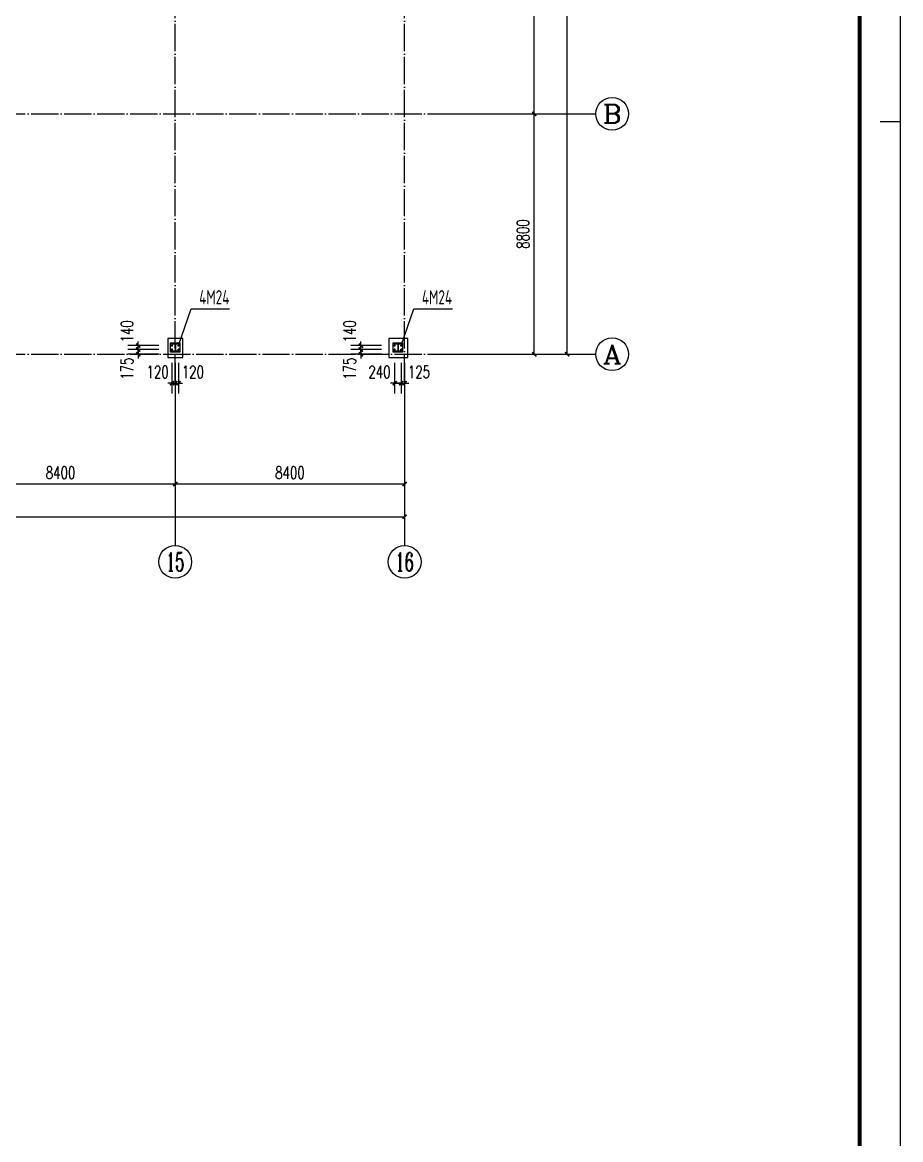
# Model space of a CAD drawing. Extents: x 712773 to 1022356, y -298958 to 209542.
# Drawn here: x 990192 to 1022356, y -50473 to -9565 of the extents above; entities that cross this region are included whole.
import ezdxf
from ezdxf.enums import TextEntityAlignment as Align

# ---------------------------------------------------------------- set-up
doc = ezdxf.new("R2010")
doc.units = 0
doc.header["$LTSCALE"] = 500
doc.header["$MEASUREMENT"] = 0
doc.linetypes.add('DOTE', pattern=[2.42, 2, -0.2, 0.02, -0.2])
doc.layers.get('0').update_dxf_attribs({"linetype": 'CONTINUOUS'})
doc.layers.get('DEFPOINTS').update_dxf_attribs({"linetype": 'CONTINUOUS'})
doc.layers.add('0S-柱-线', color=50, linetype='CONTINUOUS', lineweight=30)
doc.layers.add('10', color=7, linetype='CONTINUOUS', lineweight=18)
for name, color, linetype in [('AXIS', 3, 'CONTINUOUS'), ('AXIS_TEXT', 7, 'CONTINUOUS'), ('DIM_LEAD', 3, 'CONTINUOUS'), ('DOTE', 1, 'DOTE'), ('PUB_DIM', 3, 'CONTINUOUS'), ('PUB_TEXT', 7, 'CONTINUOUS'), ('T-TK', 157, 'CONTINUOUS'), ('照明平面标注层', 111, 'CONTINUOUS'), ('钢架', 7, 'CONTINUOUS')]:
    doc.layers.add(name, color=color, linetype=linetype)
doc.styles.add('_TCH_AXIS', font='COMPLEX', dxfattribs={"bigfont": 'GBCBIG'})
doc.styles.add('_TCH_DIM_T3', font='SIMPLEX', dxfattribs={"width": 0.705882, "bigfont": 'GBCBIG'})
doc.styles.add('COMPLEX', font='COMPLEX')
doc.styles.add('TSSD_Rein', font='tssdeng.shx', dxfattribs={"width": 0.7, "bigfont": 'hztxt.shx'})
doc.dimstyles.new('_TCH_ARCH&&150', dxfattribs={"dimtxt": 446.25, "dimasz": 150, "dimexe": 375, "dimexo": 450, "dimgap": 189.375, "dimtad": 1, "dimdec": 0, "dimzin": 0, "dimdsep": 46, "dimtxsty": '_TCH_DIM_T3', "dimblk": 'ARCHTICK', "dimcen": 0.09, "dimclrt": 7, "dimazin": 2, "dimtfac": 1, "dimtdec": 0, "dimtix": 1, "dimtmove": 2, "dimatfit": 3, "dimfxl": 0, "dimtolj": 1, "dimtzin": 0, "dimarcsym": 0})

# ---------------------------------------------------------------- blocks, each defined once
blk = doc.blocks.new('A1E图框')
at = {"layer": 'T-TK'}
for p, q in [((118900, -84100), (118900, -24700)), ((118900, -54400), (118400, -54400))]:
    blk.add_line(p, q, dxfattribs=at)
at = {"layer": 'T-TK', "const_width": 100}
blk.add_lwpolyline([(37300, -83100), (117900, -83100), (117900, -25700), (37300, -25700)], close=True, dxfattribs=at)
blk = doc.blocks.new('awtgagwega')
for p, q in [((1003747, -386358), (1003817, -386358)), ((1003747, -386498), (1003817, -386498)), ((1003782, -386323), (1003782, -386393)), ((1003782, -386463), (1003782, -386533)), ((1003987, -386358), (1004057, -386358)), ((1003987, -386498), (1004057, -386498)), ((1004022, -386323), (1004022, -386393)), ((1004022, -386463), (1004022, -386533))]:
    blk.add_line(p, q)
at = {"layer": '10', "color": 1}
for centre in [(1003782, -386358), (1003782, -386498), (1004022, -386358), (1004022, -386498)]:
    blk.add_circle(centre, 13, dxfattribs=at)
at = {"layer": '钢架', "color": 4}
for p, q in [((1003752, -386283), (1004052, -386283)), ((1003752, -386297), (1003752, -386283)), ((1003752, -386297), (1004052, -386297)), ((1004052, -386559), (1003752, -386559)), ((1003752, -386573), (1003752, -386559)), ((1004052, -386573), (1003752, -386573)), ((1003898, -386297), (1003898, -386559)), ((1003906, -386297), (1003906, -386559)), ((1004052, -386283), (1004052, -386297)), ((1004052, -386559), (1004052, -386573))]:
    blk.add_line(p, q, dxfattribs=at)
at = {"layer": '钢架'}
blk.add_lwpolyline([(1003732, -386258), (1004072, -386258), (1004072, -386598), (1003732, -386598)], close=True, dxfattribs=at)
blk = doc.blocks.new('_ArchTick')
at = {"color": 0, "linetype": 'ByBlock', "const_width": 0.4}
blk.add_lwpolyline([(-0.5, -0.5), (0.5, 0.5)], dxfattribs=at)
blk = doc.blocks.new('*D525')
at = {"layer": 'AXIS', "color": 0, "lineweight": -2, "transparency": 16777216}
for p, q in [((1005641, 17083), (1010516, 17083)), ((1010141, -21717), (1010141, 17083)), ((1005641, -21717), (1010516, -21717))]:
    blk.add_line(p, q, dxfattribs=at)
at = {"layer": 'DEFPOINTS', "color": 0, "transparency": 16777216}
for p in [(1005191, 17083), (1010141, 17083), (1005191, -21717)]:
    blk.add_point(p, dxfattribs=at)
at = {"layer": 'AXIS', "color": 0, "lineweight": -2, "transparency": 16777216, "xscale": 150, "yscale": 150, "zscale": 150}
for p, rotation in [((1010141, 17083), 90), ((1010141, -21717), 270)]:
    blk.add_blockref('_ArchTick', p, dxfattribs=dict(at, rotation=rotation))
at = {"layer": 'AXIS', "color": 7, "transparency": 16777216, "insert": (1009729, -2317), "char_height": 446.2, "attachment_point": 5, "rotation": 90, "style": '_TCH_DIM_T3'}
blk.add_mtext('\\A1;38800', dxfattribs=at)
blk = doc.blocks.new('*D526')
at = {"layer": 'AXIS', "color": 0, "lineweight": -2, "transparency": 16777216}
for p, q in [((1005641, -12917), (1009316, -12917)), ((1008941, -21717), (1008941, -12917)), ((1005641, -21717), (1009316, -21717))]:
    blk.add_line(p, q, dxfattribs=at)
at = {"layer": 'DEFPOINTS', "color": 0, "transparency": 16777216}
for p in [(1005191, -12917), (1008941, -12917), (1005191, -21717)]:
    blk.add_point(p, dxfattribs=at)
at = {"layer": 'AXIS', "color": 0, "lineweight": -2, "transparency": 16777216, "xscale": 150, "yscale": 150, "zscale": 150}
for p, rotation in [((1008941, -12917), 90), ((1008941, -21717), 270)]:
    blk.add_blockref('_ArchTick', p, dxfattribs=dict(at, rotation=rotation))
at = {"layer": 'AXIS', "color": 7, "transparency": 16777216, "insert": (1008529, -17317), "char_height": 446.2, "attachment_point": 5, "rotation": 90, "style": '_TCH_DIM_T3'}
blk.add_mtext('\\A1;8800', dxfattribs=at)
blk = doc.blocks.new('*D527')
at = {"layer": 'AXIS', "color": 0, "lineweight": -2, "transparency": 16777216}
for p, q in [((1005641, -3237), (1009316, -3237)), ((1008941, -12917), (1008941, -3237)), ((1005641, -12917), (1009316, -12917))]:
    blk.add_line(p, q, dxfattribs=at)
at = {"layer": 'DEFPOINTS', "color": 0, "transparency": 16777216}
for p in [(1005191, -3237), (1008941, -3237), (1005191, -12917)]:
    blk.add_point(p, dxfattribs=at)
at = {"layer": 'AXIS', "color": 0, "lineweight": -2, "transparency": 16777216, "xscale": 150, "yscale": 150, "zscale": 150}
for p, rotation in [((1008941, -3237), 90), ((1008941, -12917), 270)]:
    blk.add_blockref('_ArchTick', p, dxfattribs=dict(at, rotation=rotation))
at = {"layer": 'AXIS', "color": 7, "transparency": 16777216, "insert": (1008529, -8077), "char_height": 446.2, "attachment_point": 5, "rotation": 90, "style": '_TCH_DIM_T3'}
blk.add_mtext('\\A1;9680', dxfattribs=at)
blk = doc.blocks.new('*D532')
at = {"layer": 'AXIS', "color": 0, "lineweight": -2, "transparency": 16777216}
for p, q in [((928591, -23167), (928591, -28042)), ((1004191, -23167), (1004191, -28042)), ((928591, -27667), (1004191, -27667))]:
    blk.add_line(p, q, dxfattribs=at)
at = {"layer": 'DEFPOINTS', "color": 0, "transparency": 16777216}
for p in [(928591, -22717), (1004191, -22717), (1004191, -27667)]:
    blk.add_point(p, dxfattribs=at)
at = {"layer": 'AXIS', "color": 0, "lineweight": -2, "transparency": 16777216, "xscale": 150, "yscale": 150, "zscale": 150, "rotation": 180}
blk.add_blockref('_ArchTick', (928591, -27667), dxfattribs=at)
at = {"layer": 'AXIS', "color": 0, "lineweight": -2, "transparency": 16777216, "xscale": 150, "yscale": 150, "zscale": 150}
blk.add_blockref('_ArchTick', (1004191, -27667), dxfattribs=at)
at = {"layer": 'AXIS', "color": 7, "transparency": 16777216, "insert": (966391, -27255), "char_height": 446.2, "attachment_point": 5, "style": '_TCH_DIM_T3'}
blk.add_mtext('\\A1;75600', dxfattribs=at)
blk = doc.blocks.new('*D541')
at = {"layer": 'AXIS', "color": 0, "lineweight": -2, "transparency": 16777216}
for p, q in [((987391, -23167), (987391, -26842)), ((995791, -23167), (995791, -26842)), ((987391, -26467), (995791, -26467))]:
    blk.add_line(p, q, dxfattribs=at)
at = {"layer": 'DEFPOINTS', "color": 0, "transparency": 16777216}
for p in [(987391, -22717), (995791, -22717), (995791, -26467)]:
    blk.add_point(p, dxfattribs=at)
at = {"layer": 'AXIS', "color": 0, "lineweight": -2, "transparency": 16777216, "xscale": 150, "yscale": 150, "zscale": 150, "rotation": 180}
blk.add_blockref('_ArchTick', (987391, -26467), dxfattribs=at)
at = {"layer": 'AXIS', "color": 0, "lineweight": -2, "transparency": 16777216, "xscale": 150, "yscale": 150, "zscale": 150}
blk.add_blockref('_ArchTick', (995791, -26467), dxfattribs=at)
at = {"layer": 'AXIS', "color": 7, "transparency": 16777216, "insert": (991591, -26055), "char_height": 446.2, "attachment_point": 5, "style": '_TCH_DIM_T3'}
blk.add_mtext('\\A1;8400', dxfattribs=at)
blk = doc.blocks.new('*D542')
at = {"layer": 'AXIS', "color": 0, "lineweight": -2, "transparency": 16777216}
for p, q in [((995791, -23167), (995791, -26842)), ((1004191, -23167), (1004191, -26842)), ((995791, -26467), (1004191, -26467))]:
    blk.add_line(p, q, dxfattribs=at)
at = {"layer": 'DEFPOINTS', "color": 0, "transparency": 16777216}
for p in [(995791, -22717), (1004191, -22717), (1004191, -26467)]:
    blk.add_point(p, dxfattribs=at)
at = {"layer": 'AXIS', "color": 0, "lineweight": -2, "transparency": 16777216, "xscale": 150, "yscale": 150, "zscale": 150, "rotation": 180}
blk.add_blockref('_ArchTick', (995791, -26467), dxfattribs=at)
at = {"layer": 'AXIS', "color": 0, "lineweight": -2, "transparency": 16777216, "xscale": 150, "yscale": 150, "zscale": 150}
blk.add_blockref('_ArchTick', (1004191, -26467), dxfattribs=at)
at = {"layer": 'AXIS', "color": 7, "transparency": 16777216, "insert": (999991, -26055), "char_height": 446.2, "attachment_point": 5, "style": '_TCH_DIM_T3'}
blk.add_mtext('\\A1;8400', dxfattribs=at)
blk = doc.blocks.new('*D574')
at = {"layer": 'DEFPOINTS', "color": 0, "transparency": 16777216}
for p in [(995671, -21577), (995791, -21577), (995791, -22777)]:
    blk.add_point(p, dxfattribs=at)
at = {"layer": 'PUB_DIM', "color": 0, "lineweight": -2, "transparency": 16777216}
for p, q in [((995671, -22027), (995671, -23152)), ((995791, -22027), (995791, -23152)), ((995671, -22777), (995521, -22777)), ((995671, -22777), (995791, -22777)), ((995791, -22777), (995941, -22777))]:
    blk.add_line(p, q, dxfattribs=at)
at = {"layer": 'PUB_DIM', "color": 0, "lineweight": -2, "transparency": 16777216, "xscale": 150, "yscale": 150, "zscale": 150}
blk.add_blockref('_ArchTick', (995671, -22777), dxfattribs=at)
at = {"layer": 'PUB_DIM', "color": 0, "lineweight": -2, "transparency": 16777216, "xscale": 150, "yscale": 150, "zscale": 150, "rotation": 180}
blk.add_blockref('_ArchTick', (995791, -22777), dxfattribs=at)
at = {"layer": 'PUB_DIM', "color": 7, "transparency": 16777216, "insert": (995146, -22365), "char_height": 446.2, "attachment_point": 5, "style": '_TCH_DIM_T3'}
blk.add_mtext('\\A1;120', dxfattribs=at)
blk = doc.blocks.new('*D575')
at = {"layer": 'DEFPOINTS', "color": 0, "transparency": 16777216}
for p in [(995791, -21577), (995911, -21577), (995911, -22777)]:
    blk.add_point(p, dxfattribs=at)
at = {"layer": 'PUB_DIM', "color": 0, "lineweight": -2, "transparency": 16777216}
for p, q in [((995791, -22027), (995791, -23152)), ((995911, -22027), (995911, -23152)), ((995791, -22777), (995641, -22777)), ((995791, -22777), (995911, -22777)), ((995911, -22777), (996061, -22777))]:
    blk.add_line(p, q, dxfattribs=at)
at = {"layer": 'PUB_DIM', "color": 0, "lineweight": -2, "transparency": 16777216, "xscale": 150, "yscale": 150, "zscale": 150}
blk.add_blockref('_ArchTick', (995791, -22777), dxfattribs=at)
at = {"layer": 'PUB_DIM', "color": 0, "lineweight": -2, "transparency": 16777216, "xscale": 150, "yscale": 150, "zscale": 150, "rotation": 180}
blk.add_blockref('_ArchTick', (995911, -22777), dxfattribs=at)
at = {"layer": 'PUB_DIM', "color": 7, "transparency": 16777216, "insert": (996436, -22365), "char_height": 446.2, "attachment_point": 5, "style": '_TCH_DIM_T3'}
blk.add_mtext('\\A1;120', dxfattribs=at)
blk = doc.blocks.new('*D576')
at = {"layer": 'DEFPOINTS', "color": 0, "transparency": 16777216}
for p in [(994436, -21542), (995636, -21542), (995636, -21717)]:
    blk.add_point(p, dxfattribs=at)
at = {"layer": 'PUB_DIM', "color": 0, "lineweight": -2, "transparency": 16777216}
for p, q in [((995186, -21542), (994061, -21542)), ((994436, -21542), (994436, -21392)), ((994436, -21717), (994436, -21542)), ((995186, -21717), (994061, -21717)), ((994436, -21717), (994436, -21867))]:
    blk.add_line(p, q, dxfattribs=at)
at = {"layer": 'PUB_DIM', "color": 0, "lineweight": -2, "transparency": 16777216, "xscale": 150, "yscale": 150, "zscale": 150}
for p, rotation in [((994436, -21542), 270), ((994436, -21717), 90)]:
    blk.add_blockref('_ArchTick', p, dxfattribs=dict(at, rotation=rotation))
at = {"layer": 'PUB_DIM', "color": 7, "transparency": 16777216, "insert": (994024, -22242), "char_height": 446.2, "attachment_point": 5, "rotation": 90, "style": '_TCH_DIM_T3'}
blk.add_mtext('\\A1;175', dxfattribs=at)
blk = doc.blocks.new('*D577')
at = {"layer": 'DEFPOINTS', "color": 0, "transparency": 16777216}
for p in [(994436, -21402), (995636, -21402), (995636, -21542)]:
    blk.add_point(p, dxfattribs=at)
at = {"layer": 'PUB_DIM', "color": 0, "lineweight": -2, "transparency": 16777216}
for p, q in [((994436, -21402), (994436, -21252)), ((995186, -21402), (994061, -21402)), ((995186, -21542), (994061, -21542)), ((994436, -21542), (994436, -21402)), ((994436, -21542), (994436, -21692))]:
    blk.add_line(p, q, dxfattribs=at)
at = {"layer": 'PUB_DIM', "color": 0, "lineweight": -2, "transparency": 16777216, "xscale": 150, "yscale": 150, "zscale": 150}
for p, rotation in [((994436, -21402), 270), ((994436, -21542), 90)]:
    blk.add_blockref('_ArchTick', p, dxfattribs=dict(at, rotation=rotation))
at = {"layer": 'PUB_DIM', "color": 7, "transparency": 16777216, "insert": (994024, -20877), "char_height": 446.2, "attachment_point": 5, "rotation": 90, "style": '_TCH_DIM_T3'}
blk.add_mtext('\\A1;140', dxfattribs=at)
blk = doc.blocks.new('*D578')
at = {"layer": 'DEFPOINTS', "color": 0, "transparency": 16777216}
for p in [(1003826, -21577), (1004066, -21577), (1004066, -22777)]:
    blk.add_point(p, dxfattribs=at)
at = {"layer": 'PUB_DIM', "color": 0, "lineweight": -2, "transparency": 16777216}
for p, q in [((1003826, -22027), (1003826, -23152)), ((1004066, -22027), (1004066, -23152)), ((1003826, -22777), (1003676, -22777)), ((1003826, -22777), (1004066, -22777)), ((1004066, -22777), (1004216, -22777))]:
    blk.add_line(p, q, dxfattribs=at)
at = {"layer": 'PUB_DIM', "color": 0, "lineweight": -2, "transparency": 16777216, "xscale": 150, "yscale": 150, "zscale": 150}
blk.add_blockref('_ArchTick', (1003826, -22777), dxfattribs=at)
at = {"layer": 'PUB_DIM', "color": 0, "lineweight": -2, "transparency": 16777216, "xscale": 150, "yscale": 150, "zscale": 150, "rotation": 180}
blk.add_blockref('_ArchTick', (1004066, -22777), dxfattribs=at)
at = {"layer": 'PUB_DIM', "color": 7, "transparency": 16777216, "insert": (1003271, -22365), "char_height": 446.2, "attachment_point": 5, "style": '_TCH_DIM_T3'}
blk.add_mtext('\\A1;240', dxfattribs=at)
blk = doc.blocks.new('*D579')
at = {"layer": 'DEFPOINTS', "color": 0, "transparency": 16777216}
for p in [(1004066, -21577), (1004191, -21577), (1004191, -22777)]:
    blk.add_point(p, dxfattribs=at)
at = {"layer": 'PUB_DIM', "color": 0, "lineweight": -2, "transparency": 16777216}
for p, q in [((1004066, -22027), (1004066, -23152)), ((1004191, -22027), (1004191, -23152)), ((1004066, -22777), (1003916, -22777)), ((1004066, -22777), (1004191, -22777)), ((1004191, -22777), (1004341, -22777))]:
    blk.add_line(p, q, dxfattribs=at)
at = {"layer": 'PUB_DIM', "color": 0, "lineweight": -2, "transparency": 16777216, "xscale": 150, "yscale": 150, "zscale": 150}
blk.add_blockref('_ArchTick', (1004066, -22777), dxfattribs=at)
at = {"layer": 'PUB_DIM', "color": 0, "lineweight": -2, "transparency": 16777216, "xscale": 150, "yscale": 150, "zscale": 150, "rotation": 180}
blk.add_blockref('_ArchTick', (1004191, -22777), dxfattribs=at)
at = {"layer": 'PUB_DIM', "color": 7, "transparency": 16777216, "insert": (1004716, -22365), "char_height": 446.2, "attachment_point": 5, "style": '_TCH_DIM_T3'}
blk.add_mtext('\\A1;125', dxfattribs=at)
blk = doc.blocks.new('*D580')
at = {"layer": 'DEFPOINTS', "color": 0, "transparency": 16777216}
for p in [(1002591, -21542), (1003791, -21542), (1003791, -21717)]:
    blk.add_point(p, dxfattribs=at)
at = {"layer": 'PUB_DIM', "color": 0, "lineweight": -2, "transparency": 16777216}
for p, q in [((1003341, -21542), (1002216, -21542)), ((1002591, -21542), (1002591, -21392)), ((1002591, -21717), (1002591, -21542)), ((1003341, -21717), (1002216, -21717)), ((1002591, -21717), (1002591, -21867))]:
    blk.add_line(p, q, dxfattribs=at)
at = {"layer": 'PUB_DIM', "color": 0, "lineweight": -2, "transparency": 16777216, "xscale": 150, "yscale": 150, "zscale": 150}
for p, rotation in [((1002591, -21542), 270), ((1002591, -21717), 90)]:
    blk.add_blockref('_ArchTick', p, dxfattribs=dict(at, rotation=rotation))
at = {"layer": 'PUB_DIM', "color": 7, "transparency": 16777216, "insert": (1002179, -22242), "char_height": 446.2, "attachment_point": 5, "rotation": 90, "style": '_TCH_DIM_T3'}
blk.add_mtext('\\A1;175', dxfattribs=at)
blk = doc.blocks.new('*D581')
at = {"layer": 'DEFPOINTS', "color": 0, "transparency": 16777216}
for p in [(1002591, -21402), (1003791, -21402), (1003791, -21542)]:
    blk.add_point(p, dxfattribs=at)
at = {"layer": 'PUB_DIM', "color": 0, "lineweight": -2, "transparency": 16777216}
for p, q in [((1002591, -21402), (1002591, -21252)), ((1003341, -21402), (1002216, -21402)), ((1003341, -21542), (1002216, -21542)), ((1002591, -21542), (1002591, -21402)), ((1002591, -21542), (1002591, -21692))]:
    blk.add_line(p, q, dxfattribs=at)
at = {"layer": 'PUB_DIM', "color": 0, "lineweight": -2, "transparency": 16777216, "xscale": 150, "yscale": 150, "zscale": 150}
for p, rotation in [((1002591, -21402), 270), ((1002591, -21542), 90)]:
    blk.add_blockref('_ArchTick', p, dxfattribs=dict(at, rotation=rotation))
at = {"layer": 'PUB_DIM', "color": 7, "transparency": 16777216, "insert": (1002179, -20877), "char_height": 446.2, "attachment_point": 5, "rotation": 90, "style": '_TCH_DIM_T3'}
blk.add_mtext('\\A1;140', dxfattribs=at)
blk = doc.blocks.new('_AXISO')
blk.add_circle((0, 0), 0.5)
at = {"layer": 'AXIS_TEXT', "style": 'COMPLEX', "width": 1.302083}
blk.add_attdef('A', text='', height=0.56, dxfattribs=at).set_placement((-0.25, -0.28), (0.25, -0.28), align=Align.FIT)

msp = doc.modelspace()

# ---------------------------------------------------------------- linework, layer by layer
at = {"layer": '0S-柱-线'}
for points in [[(996066.1, -21837), (996066.1, -21137), (995516.1, -21137), (995516.1, -21837)], [(1004311.1, -21837), (1004311.1, -21137), (1003611.1, -21137), (1003611.1, -21837)]]:
    msp.add_lwpolyline(points, close=True, dxfattribs=at)
at = {"layer": 'AXIS'}
for p, q in [((1005191.1, -12917), (1011191.1, -12917)), ((1005191.1, -21717), (1011191.1, -21717)), ((995791.1, -22717), (995791.1, -28717)), ((1004191.1, -22717), (1004191.1, -28717))]:
    msp.add_line(p, q, dxfattribs=at)
at = {"layer": 'DIM_LEAD'}
for p, q in [((995911.1, -21402), (996368.9, -20051.6)), ((996368.9, -20051.6), (997784.1, -20051.6)), ((1004066.1, -21402), (1004523.9, -20051.6)), ((1004523.9, -20051.6), (1005939.1, -20051.6))]:
    msp.add_line(p, q, dxfattribs=at)
at = {"layer": 'DOTE'}
for p, q in [((995791.1, -22717), (995791.1, 18083)), ((1004191.1, -22717), (1004191.1, 18083)), ((927591.1, -12917), (1005191.1, -12917)), ((927591.1, -21717), (1005191.1, -21717))]:
    msp.add_line(p, q, dxfattribs=at)

# ---------------------------------------------------------------- block references
at = {"layer": 'AXIS'}
ref = msp.add_blockref('_AXISO', (1011791.1, -12917), dxfattribs=dict(at, xscale=1200, yscale=1200, zscale=1200))
ref.add_attrib('A', 'B', dxfattribs={"layer": 'AXIS_TEXT', "height": 678.8, "style": '_TCH_AXIS', "width": 1.544118}).set_placement((1011451.7, -13256.4), (1012130.5, -13256.4), align=Align.FIT)
ref = msp.add_blockref('_AXISO', (1011791.1, -21717), dxfattribs=dict(at, xscale=1200, yscale=1200, zscale=1200))
ref.add_attrib('A', 'A', dxfattribs={"layer": 'AXIS_TEXT', "height": 678.8, "style": '_TCH_AXIS', "width": 1.458333}).set_placement((1011451.7, -22056.4), (1012130.5, -22056.4), align=Align.FIT)
ref = msp.add_blockref('_AXISO', (995791.1, -29317), dxfattribs=dict(at, xscale=1200, yscale=1200, zscale=1200))
ref.add_attrib('A', '15', dxfattribs={"layer": 'AXIS_TEXT', "height": 678.82, "style": '_TCH_AXIS', "width": 0.905172}).set_placement((995451.7, -29656.4), (996130.5, -29656.4), align=Align.FIT)
ref = msp.add_blockref('_AXISO', (1004191.1, -29317), dxfattribs=dict(at, xscale=1200, yscale=1200, zscale=1200))
ref.add_attrib('A', '16', dxfattribs={"layer": 'AXIS_TEXT', "height": 678.82, "style": '_TCH_AXIS', "width": 0.905172}).set_placement((1003851.7, -29656.4), (1004530.5, -29656.4), align=Align.FIT)
at = {"layer": '照明平面标注层', "xscale": 1.5, "yscale": 1.5, "zscale": 1.5}
msp.add_blockref('A1E图框', (844005.8, 68392.5), dxfattribs=at)
at = {"layer": '钢架'}
for p in [(-8111.1, 364956.3), (43.9, 364956.3)]:
    msp.add_blockref('awtgagwega', p, dxfattribs=at)

# ---------------------------------------------------------------- texts
at = {"layer": 'PUB_TEXT', "style": 'TSSD_Rein', "width": 0.7}
for p in [(996667.5, -19894.1), (1004822.5, -19894.1)]:
    msp.add_text('4M24', height=525, dxfattribs=at).set_placement(p)

# ---------------------------------------------------------------- dimensions: what is measured, and where the dimension line sits
at = {"layer": 'AXIS'}
for p1, p2, distance, picture, middle in [((1005191.1, -21717), (1005191.1, 17083), -4950, '*D525', (1009728.6, -2317)), ((1005191.1, -12917), (1005191.1, -3237), -3750, '*D527', (1008528.6, -8077)), ((1005191.1, -21717), (1005191.1, -12917), -3750, '*D526', (1008528.6, -17317)), ((928591.1, -22717), (1004191.1, -22717), -4950, '*D532', (966391.1, -27254.5)), ((987391.1, -22717), (995791.1, -22717), -3750, '*D541', (991591.1, -26054.5)), ((995791.1, -22717), (1004191.1, -22717), -3750, '*D542', (999991.1, -26054.5))]:
    dim = msp.add_aligned_dim(p1=p1, p2=p2, distance=distance, dimstyle='_TCH_ARCH&&150', dxfattribs=at)
    dim.commit()
    dim.dimension.update_dxf_attribs({"geometry": picture, "text_midpoint": middle})
at = {"layer": 'PUB_DIM'}
for base, p1, p2, angle, picture, middle in [((994436.1, -21402), (995636.1, -21542), (995636.1, -21402), 90, '*D577', (994023.6, -20877)), ((1002591.1, -21402), (1003791.1, -21542), (1003791.1, -21402), 90, '*D581', (1002178.6, -20877)), ((994436.1, -21542), (995636.1, -21717), (995636.1, -21542), 90, '*D576', (994023.6, -22242)), ((995791.1, -22777), (995671.1, -21577), (995791.1, -21577), 360, '*D574', (995146.1, -22364.5)), ((995911.1, -22777), (995791.1, -21577), (995911.1, -21577), 360, '*D575', (996436.1, -22364.5)), ((1002591.1, -21542), (1003791.1, -21717), (1003791.1, -21542), 90, '*D580', (1002178.6, -22242)), ((1004066.1, -22777), (1003826.1, -21577), (1004066.1, -21577), 360, '*D578', (1003271.1, -22364.5)), ((1004191.1, -22777), (1004066.1, -21577), (1004191.1, -21577), 360, '*D579', (1004716.1, -22364.5))]:
    dim = msp.add_linear_dim(base=base, p1=p1, p2=p2, angle=angle, dimstyle='_TCH_ARCH&&150', dxfattribs=at)
    dim.commit()
    dim.dimension.update_dxf_attribs({"geometry": picture, "text_midpoint": middle, "dimtype": 129})

doc.saveas('drawing.dxf')
